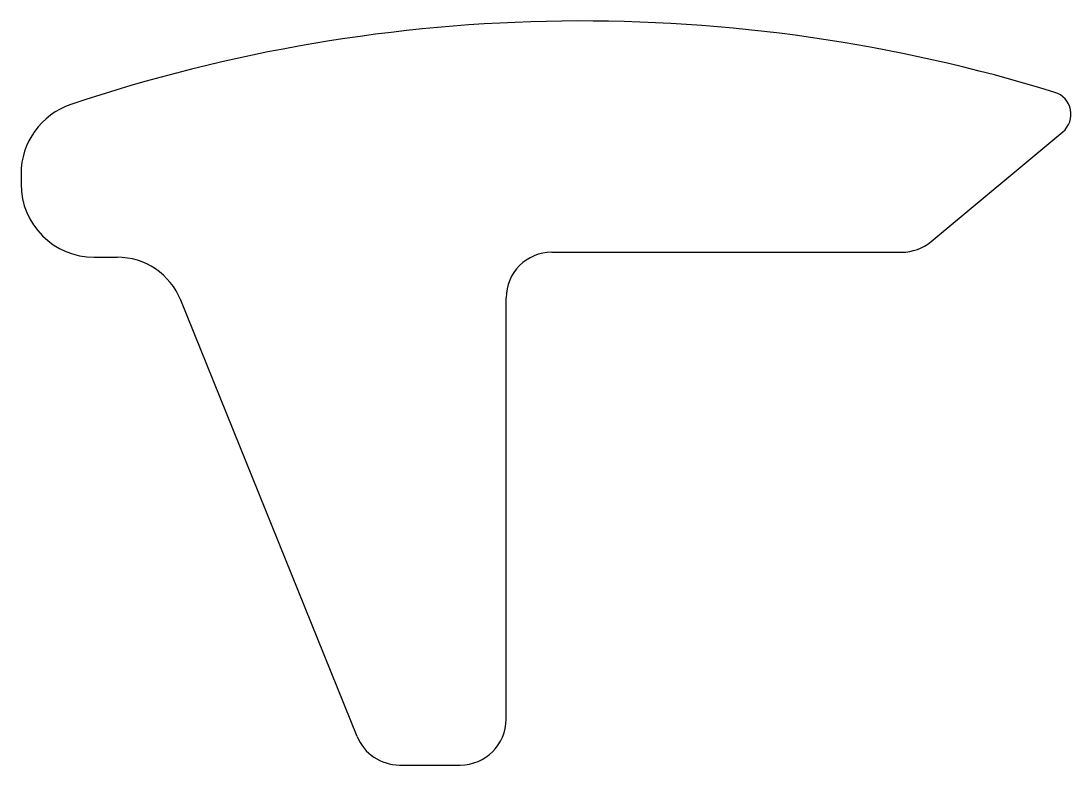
# Model space of a CAD drawing. Extents: x 1868 to 1891, y 1618.4 to 1634.7.
import ezdxf

# ---------------------------------------------------------------- set-up
doc = ezdxf.new("R2010")
doc.units = 0
doc.layers.get('0').update_dxf_attribs({"linetype": 'CONTINUOUS'})

msp = doc.modelspace()

# ---------------------------------------------------------------- linework, layer by layer
for p, q in [((1887.903, 1629.835), (1890.777, 1632.232)), ((1868.035, 1631.313), (1868.035, 1631.093)), ((1879.625, 1629.603), (1887.263, 1629.603)), ((1869.635, 1629.493), (1870.132, 1629.493)), ((1875.372, 1619.028), (1871.523, 1628.555)), ((1878.625, 1619.403), (1878.625, 1628.603)), ((1876.299, 1618.403), (1877.625, 1618.403))]:
    msp.add_line(p, q)
for centre, radius, start, end in [((1880.275, 1599.653), 35, 72.8342, 108.5756), ((1890.457, 1632.616), 0.5, 309.8304, 72.8342), ((1869.635, 1631.313), 1.6, 108.5756, 180), ((1869.635, 1631.093), 1.6, 180, 270), ((1887.263, 1630.603), 1, 270, 309.8304), ((1879.625, 1628.603), 1, 90, 180), ((1870.132, 1627.993), 1.5, 22, 90), ((1877.625, 1619.403), 1, 270, 0), ((1876.299, 1619.403), 1, 202, 270)]:
    msp.add_arc(centre, radius, start, end)

doc.saveas('drawing.dxf')
